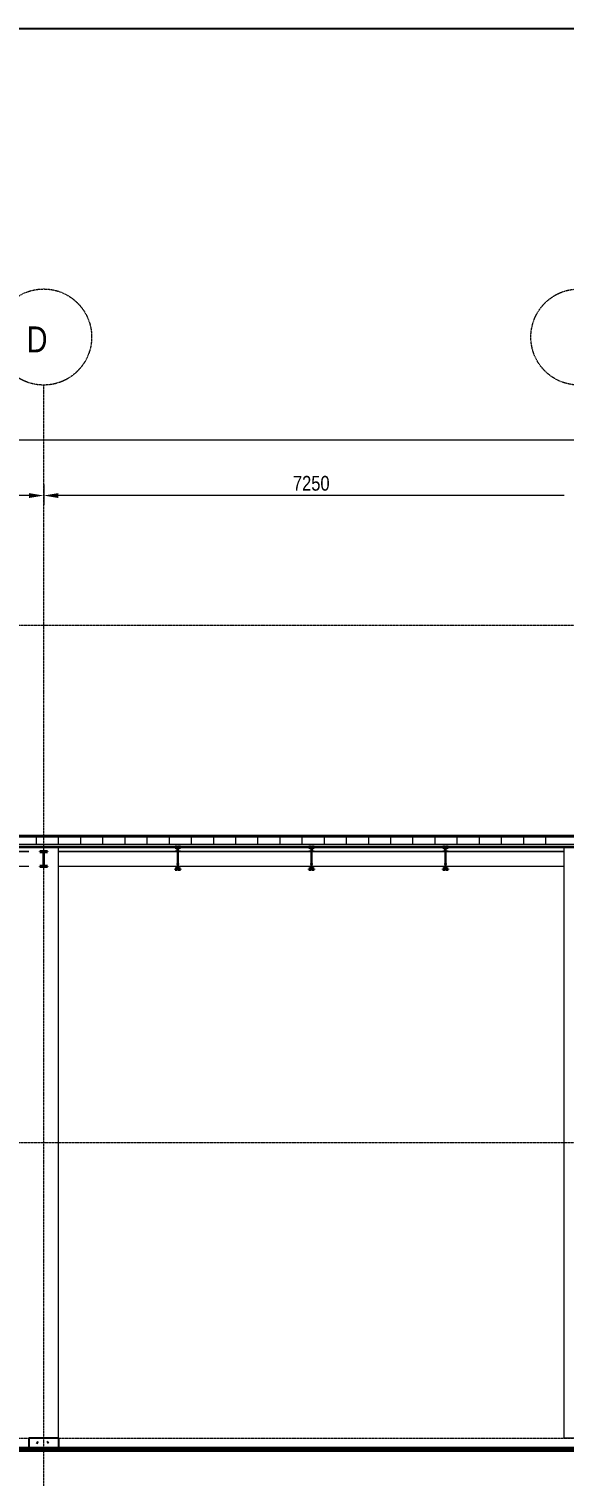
# Model space of a CAD drawing. Header units: millimetres. Extents: x -31954 to 493870, y 99509 to 604061.
# Drawn here: x 407707 to 414957, y 121604 to 141187 of the extents above; entities that cross this region are included whole.
import ezdxf

# ---------------------------------------------------------------- set-up
doc = ezdxf.new("R2010")
doc.units = ezdxf.units.MM
doc.header["$LTSCALE"] = 10
doc.linetypes.add('Center', pattern=[2, 1.25, -0.25, 0.25, -0.25])
for name, color, linetype, lineweight in [('A-ANNOTATIONS', 1, 'Continuous', 9), ('A-COLS', 4, 'Continuous', 9), ('A-FLOR-LEVL', 6, 'Continuous', 9), ('A-ROOF', 4, 'Continuous', 9), ('A-ROOF-PATT', 8, 'Continuous', 35), ('C-TOPO', 2, 'Continuous', 9), ('S-BEAM-STEEL-SECTION', 4, 'Continuous', 20), ('S-COLUMN-STEEL-SECTION', 4, 'Continuous', 25), ('S-GRID', 6, 'Center', 9)]:
    doc.layers.add(name, color=color, linetype=linetype, lineweight=lineweight)
doc.styles.add('001 Title Text', font='arial.ttf', dxfattribs={"width": 0.8, "height": 3.5})
doc.styles.add('Dimension Text', font='arial.ttf', dxfattribs={"width": 0.8})

msp = doc.modelspace()

# ---------------------------------------------------------------- hatches: boundary and pattern name
at = {"layer": 'S-BEAM-STEEL-SECTION'}
h = msp.add_hatch(dxfattribs=at)
h.set_pattern_fill('FP_5', color=256, style=0, pattern_type=2)
h.set_pattern_definition([(45, (387709.94, 126842.97), (-247.4874, 247.4874), []), (45, (387709.94, 127217.97), (-247.4874, 247.4874), [])])
h.paths.add_polyline_path([(407908.5, 129854.5), (407956.8, 129854.5), (407956.8, 129859.7), (407920.8, 129859.7), (407912.4, 129863.1), (407909, 129871.5), (407909, 130037.5), (407912.4, 130045.8), (407920.8, 130049.3), (407956.8, 130049.3), (407956.8, 130054.5), (407856.8, 130054.5), (407856.8, 130049.3), (407892.9, 130049.3), (407901.2, 130045.8), (407904.7, 130037.5), (407904.7, 129871.5), (407901.2, 129863.1), (407892.9, 129859.7), (407856.8, 129859.7), (407856.8, 129854.5)], flags=0)

# ---------------------------------------------------------------- linework, layer by layer
at = {"layer": 'A-ANNOTATIONS'}
for p, q in [((384046.8, 135625.6), (422646.8, 135625.6)), ((407906.8, 135022.5), (407906.8, 134747.9)), ((407906.8, 135022.5), (407906.8, 134747.9)), ((407706.8, 134872.9), (400856.8, 134872.9)), ((414956.8, 134872.9), (408106.8, 134872.9))]:
    msp.add_line(p, q, dxfattribs=at)
for points in [[(407706.8, 134906.2), (407706.8, 134839.6), (407906.8, 134872.9)], [(408106.8, 134906.2), (408106.8, 134839.6), (407906.8, 134872.9)]]:
    msp.add_solid(points, dxfattribs=at)
at = {"layer": 'A-COLS'}
for p, q in [((408106.8, 122118), (408106.8, 130118)), ((414956.8, 122118), (414956.8, 130118)), ((408106.8, 122118), (407706.8, 122118)), ((415356.8, 122118), (414956.8, 122118))]:
    msp.add_line(p, q, dxfattribs=at)
at = {"layer": 'A-FLOR-LEVL', "linetype": 'Center'}
for p, q in [((380371.9, 133118), (427657.2, 133118)), ((380371.9, 130118), (427657.2, 130118)), ((380371.9, 126118), (427657.2, 126118)), ((380371.9, 122118), (427657.2, 122118))]:
    msp.add_line(p, q, dxfattribs=at)
at = {"layer": 'A-ROOF', "lineweight": 35}
for p, q in [((422546.8, 130263), (384146.8, 130263)), ((393606.8, 130118), (422546.8, 130118))]:
    msp.add_line(p, q, dxfattribs=at)
at = {"layer": 'A-ROOF'}
for p, q in [((384146.8, 130256), (422546.8, 130256)), ((384146.8, 130156), (422546.8, 130156))]:
    msp.add_line(p, q, dxfattribs=at)
at = {"layer": 'A-ROOF-PATT', "lineweight": 9}
for p, q in [((407809.9, 130156), (407809.9, 130256)), ((408109.9, 130156), (408109.9, 130256)), ((408409.9, 130156), (408409.9, 130256)), ((408709.9, 130156), (408709.9, 130256)), ((409009.9, 130156), (409009.9, 130256)), ((409309.9, 130156), (409309.9, 130256)), ((409609.9, 130156), (409609.9, 130256)), ((409909.9, 130156), (409909.9, 130256)), ((410209.9, 130156), (410209.9, 130256)), ((410509.9, 130156), (410509.9, 130256)), ((410809.9, 130156), (410809.9, 130256)), ((411109.9, 130156), (411109.9, 130256)), ((411409.9, 130156), (411409.9, 130256)), ((411709.9, 130156), (411709.9, 130256)), ((412009.9, 130156), (412009.9, 130256)), ((412309.9, 130156), (412309.9, 130256)), ((412609.9, 130156), (412609.9, 130256)), ((412909.9, 130156), (412909.9, 130256)), ((413209.9, 130156), (413209.9, 130256)), ((413509.9, 130156), (413509.9, 130256)), ((413809.9, 130156), (413809.9, 130256)), ((414109.9, 130156), (414109.9, 130256)), ((414409.9, 130156), (414409.9, 130256)), ((414709.9, 130156), (414709.9, 130256))]:
    msp.add_line(p, q, dxfattribs=at)
at = {"layer": 'C-TOPO', "lineweight": 70}
msp.add_line((384146.8, 121967.8), (422546.8, 121967.8), dxfattribs=at)
at = {"layer": 'C-TOPO'}
msp.add_line((384146.8, 121967.8), (422546.8, 121967.8), dxfattribs=at)
at = {"layer": 'Defpoints'}
msp.add_lwpolyline([(109289.5, 109446.5), (439620.4, 109446.5), (439620.4, 141187.1), (109289.5, 141187.1)], close=True, dxfattribs=at)
at = {"layer": 'S-BEAM-STEEL-SECTION'}
for p, q in [((407706.8, 130049.3), (406103.8, 130049.3)), ((407706.8, 130054.5), (406135.8, 130054.5)), ((409687.3, 130054.5), (408106.8, 130054.5)), ((409719.3, 130049.3), (408106.8, 130049.3)), ((409712.8, 130061), (409687.3, 130061)), ((409687.3, 130061), (409687.3, 130054.5)), ((409687.3, 130054.5), (409719.3, 130054.5)), ((409712.8, 130086), (409712.8, 130061)), ((409719.3, 130116.4), (409728.8, 130116.4)), ((409719.3, 129892), (409719.3, 130086)), ((409728.8, 130086), (409728.8, 129892)), ((409728.8, 130054.5), (409760.8, 130054.5)), ((411531.8, 130049.3), (409728.8, 130049.3)), ((409735.3, 130061), (409735.3, 130086)), ((409760.8, 130061), (409735.3, 130061)), ((409760.8, 130054.5), (409760.8, 130061)), ((411499.8, 130054.5), (409760.8, 130054.5)), ((411525.3, 130061), (411499.8, 130061)), ((411499.8, 130061), (411499.8, 130054.5)), ((411499.8, 130054.5), (411531.8, 130054.5)), ((411525.3, 130086), (411525.3, 130061)), ((411531.8, 130116.4), (411541.3, 130116.4)), ((411531.8, 129892), (411531.8, 130086)), ((411541.3, 130086), (411541.3, 129892)), ((411541.3, 130054.5), (411573.3, 130054.5)), ((413344.3, 130049.3), (411541.3, 130049.3)), ((411547.8, 130061), (411547.8, 130086)), ((411573.3, 130061), (411547.8, 130061)), ((411573.3, 130054.5), (411573.3, 130061)), ((413312.3, 130054.5), (411573.3, 130054.5)), ((413337.8, 130061), (413312.3, 130061)), ((413312.3, 130061), (413312.3, 130054.5)), ((413312.3, 130054.5), (413344.3, 130054.5)), ((413337.8, 130086), (413337.8, 130061)), ((413344.3, 130116.4), (413353.8, 130116.4)), ((413344.3, 129892), (413344.3, 130086)), ((413353.8, 130086), (413353.8, 129892)), ((413353.8, 130054.5), (413385.8, 130054.5)), ((414956.8, 130049.3), (413353.8, 130049.3)), ((413360.3, 130061), (413360.3, 130086)), ((413385.8, 130061), (413360.3, 130061)), ((413385.8, 130054.5), (413385.8, 130061)), ((414956.8, 130054.5), (413385.8, 130054.5)), ((406103.8, 129859.7), (407706.8, 129859.7)), ((407706.8, 129854.5), (406103.8, 129854.5)), ((408106.8, 129859.7), (409719.3, 129859.7)), ((409719.3, 129854.5), (408106.8, 129854.5)), ((409719.3, 129845), (409719.3, 129879.1)), ((409728.8, 129879.1), (409728.8, 129845)), ((409728.8, 129859.7), (411531.8, 129859.7)), ((411531.8, 129854.5), (409728.8, 129854.5)), ((411531.8, 129845), (411531.8, 129879.1)), ((411541.3, 129879.1), (411541.3, 129845)), ((411541.3, 129859.7), (413344.3, 129859.7)), ((413344.3, 129854.5), (411541.3, 129854.5)), ((413344.3, 129845), (413344.3, 129879.1)), ((413353.8, 129879.1), (413353.8, 129845)), ((413353.8, 129859.7), (414956.8, 129859.7)), ((414956.8, 129854.5), (413353.8, 129854.5)), ((409728.8, 129814.6), (409719.3, 129814.6)), ((411541.3, 129814.6), (411531.8, 129814.6)), ((413353.8, 129814.6), (413344.3, 129814.6))]:
    msp.add_line(p, q, dxfattribs=at)
at = {"layer": 'S-BEAM-STEEL-SECTION', "lineweight": 35}
for p, q in [((407956.8, 130054.5), (407856.8, 130054.5)), ((407856.8, 130054.5), (407856.8, 130049.3)), ((407856.8, 130049.3), (407892.9, 130049.3)), ((407904.7, 130037.5), (407904.7, 129871.5)), ((407909, 129871.5), (407909, 130037.5)), ((407920.8, 130049.3), (407956.8, 130049.3)), ((407956.8, 130049.3), (407956.8, 130054.5)), ((409719.3, 130118), (409687.3, 130118)), ((409687.3, 130118), (409687.3, 130111.5)), ((409687.3, 130111.5), (409712.8, 130111.5)), ((409712.8, 130111.5), (409712.8, 130086)), ((409712.8, 130086), (409719.3, 130086)), ((409719.3, 130086), (409719.3, 130118)), ((409728.8, 130118), (409728.8, 130086)), ((409760.8, 130118), (409728.8, 130118)), ((409728.8, 130086), (409735.3, 130086)), ((409735.3, 130086), (409735.3, 130111.5)), ((409735.3, 130111.5), (409760.8, 130111.5)), ((409760.8, 130111.5), (409760.8, 130118)), ((411531.8, 130118), (411499.8, 130118)), ((411499.8, 130118), (411499.8, 130111.5)), ((411499.8, 130111.5), (411525.3, 130111.5)), ((411525.3, 130111.5), (411525.3, 130086)), ((411525.3, 130086), (411531.8, 130086)), ((411531.8, 130086), (411531.8, 130118)), ((411541.3, 130118), (411541.3, 130086)), ((411573.3, 130118), (411541.3, 130118)), ((411541.3, 130086), (411547.8, 130086)), ((411547.8, 130086), (411547.8, 130111.5)), ((411547.8, 130111.5), (411573.3, 130111.5)), ((411573.3, 130111.5), (411573.3, 130118)), ((413344.3, 130118), (413312.3, 130118)), ((413312.3, 130118), (413312.3, 130111.5)), ((413312.3, 130111.5), (413337.8, 130111.5)), ((413337.8, 130111.5), (413337.8, 130086)), ((413337.8, 130086), (413344.3, 130086)), ((413344.3, 130086), (413344.3, 130118)), ((413353.8, 130118), (413353.8, 130086)), ((413385.8, 130118), (413353.8, 130118)), ((413353.8, 130086), (413360.3, 130086)), ((413360.3, 130086), (413360.3, 130111.5)), ((413360.3, 130111.5), (413385.8, 130111.5)), ((413385.8, 130111.5), (413385.8, 130118)), ((407892.9, 129859.7), (407856.8, 129859.7)), ((407856.8, 129859.7), (407856.8, 129854.5)), ((407856.8, 129854.5), (407956.8, 129854.5)), ((407956.8, 129859.7), (407920.8, 129859.7)), ((407956.8, 129854.5), (407956.8, 129859.7)), ((409719.3, 129845), (409712.8, 129845)), ((409712.8, 129845), (409712.8, 129819.5)), ((409728.8, 129892), (409719.3, 129892)), ((409719.3, 129892), (409719.3, 129879.1)), ((409719.3, 129879.1), (409728.8, 129879.1)), ((409719.3, 129813), (409719.3, 129845)), ((409728.8, 129879.1), (409728.8, 129892)), ((409735.3, 129845), (409728.8, 129845)), ((409728.8, 129845), (409728.8, 129813)), ((409735.3, 129819.5), (409735.3, 129845)), ((411531.8, 129845), (411525.3, 129845)), ((411525.3, 129845), (411525.3, 129819.5)), ((411541.3, 129892), (411531.8, 129892)), ((411531.8, 129892), (411531.8, 129879.1)), ((411531.8, 129879.1), (411541.3, 129879.1)), ((411531.8, 129813), (411531.8, 129845)), ((411541.3, 129879.1), (411541.3, 129892)), ((411547.8, 129845), (411541.3, 129845)), ((411541.3, 129845), (411541.3, 129813)), ((411547.8, 129819.5), (411547.8, 129845)), ((413344.3, 129845), (413337.8, 129845)), ((413337.8, 129845), (413337.8, 129819.5)), ((413353.8, 129892), (413344.3, 129892)), ((413344.3, 129892), (413344.3, 129879.1)), ((413344.3, 129879.1), (413353.8, 129879.1)), ((413344.3, 129813), (413344.3, 129845)), ((413353.8, 129879.1), (413353.8, 129892)), ((413360.3, 129845), (413353.8, 129845)), ((413353.8, 129845), (413353.8, 129813)), ((413360.3, 129819.5), (413360.3, 129845)), ((409712.8, 129819.5), (409687.3, 129819.5)), ((409687.3, 129819.5), (409687.3, 129813)), ((409687.3, 129813), (409719.3, 129813)), ((409728.8, 129813), (409760.8, 129813)), ((409760.8, 129819.5), (409735.3, 129819.5)), ((409760.8, 129813), (409760.8, 129819.5)), ((411525.3, 129819.5), (411499.8, 129819.5)), ((411499.8, 129819.5), (411499.8, 129813)), ((411499.8, 129813), (411531.8, 129813)), ((411541.3, 129813), (411573.3, 129813)), ((411573.3, 129819.5), (411547.8, 129819.5)), ((411573.3, 129813), (411573.3, 129819.5)), ((413337.8, 129819.5), (413312.3, 129819.5)), ((413312.3, 129819.5), (413312.3, 129813)), ((413312.3, 129813), (413344.3, 129813)), ((413353.8, 129813), (413385.8, 129813)), ((413385.8, 129819.5), (413360.3, 129819.5)), ((413385.8, 129813), (413385.8, 129819.5))]:
    msp.add_line(p, q, dxfattribs=at)
for centre, start, end in [((407892.9, 130037.5), 0, 90), ((407920.8, 130037.5), 90, 180), ((407892.9, 129871.5), 270, 0), ((407920.8, 129871.5), 180, 270)]:
    msp.add_arc(centre, 11.8, start, end, dxfattribs=at)
at = {"layer": 'S-COLUMN-STEEL-SECTION'}
for p, q in [((407706.8, 122118), (407706.8, 121967.8)), ((408106.8, 122118), (407706.8, 122118)), ((407827.6, 122071.2), (407810.9, 122042.1)), ((407973, 122043), (407956.3, 122072.1)), ((408106.8, 122118), (408106.8, 121967.8)), ((408003.6, 121969.6), (408002.6, 121967.8))]:
    msp.add_line(p, q, dxfattribs=at)
at = {"layer": 'S-GRID'}
msp.add_line((407906.8, 118568), (407906.8, 136368), dxfattribs=at)
for centre in [(407906.8, 137018), (415156.8, 137018)]:
    msp.add_circle(centre, 650, dxfattribs=at)

# ---------------------------------------------------------------- texts
at = {"layer": 'A-ANNOTATIONS', "insert": (411531.8, 135037.5), "char_height": 200, "attachment_point": 5, "style": 'Dimension Text'}
msp.add_mtext('7250', dxfattribs=at)
at = {"layer": 'S-GRID', "style": '001 Title Text', "width": 0.8}
msp.add_text('D', height=350, dxfattribs=at).set_placement((407676, 136811.2))

doc.saveas('drawing.dxf')
